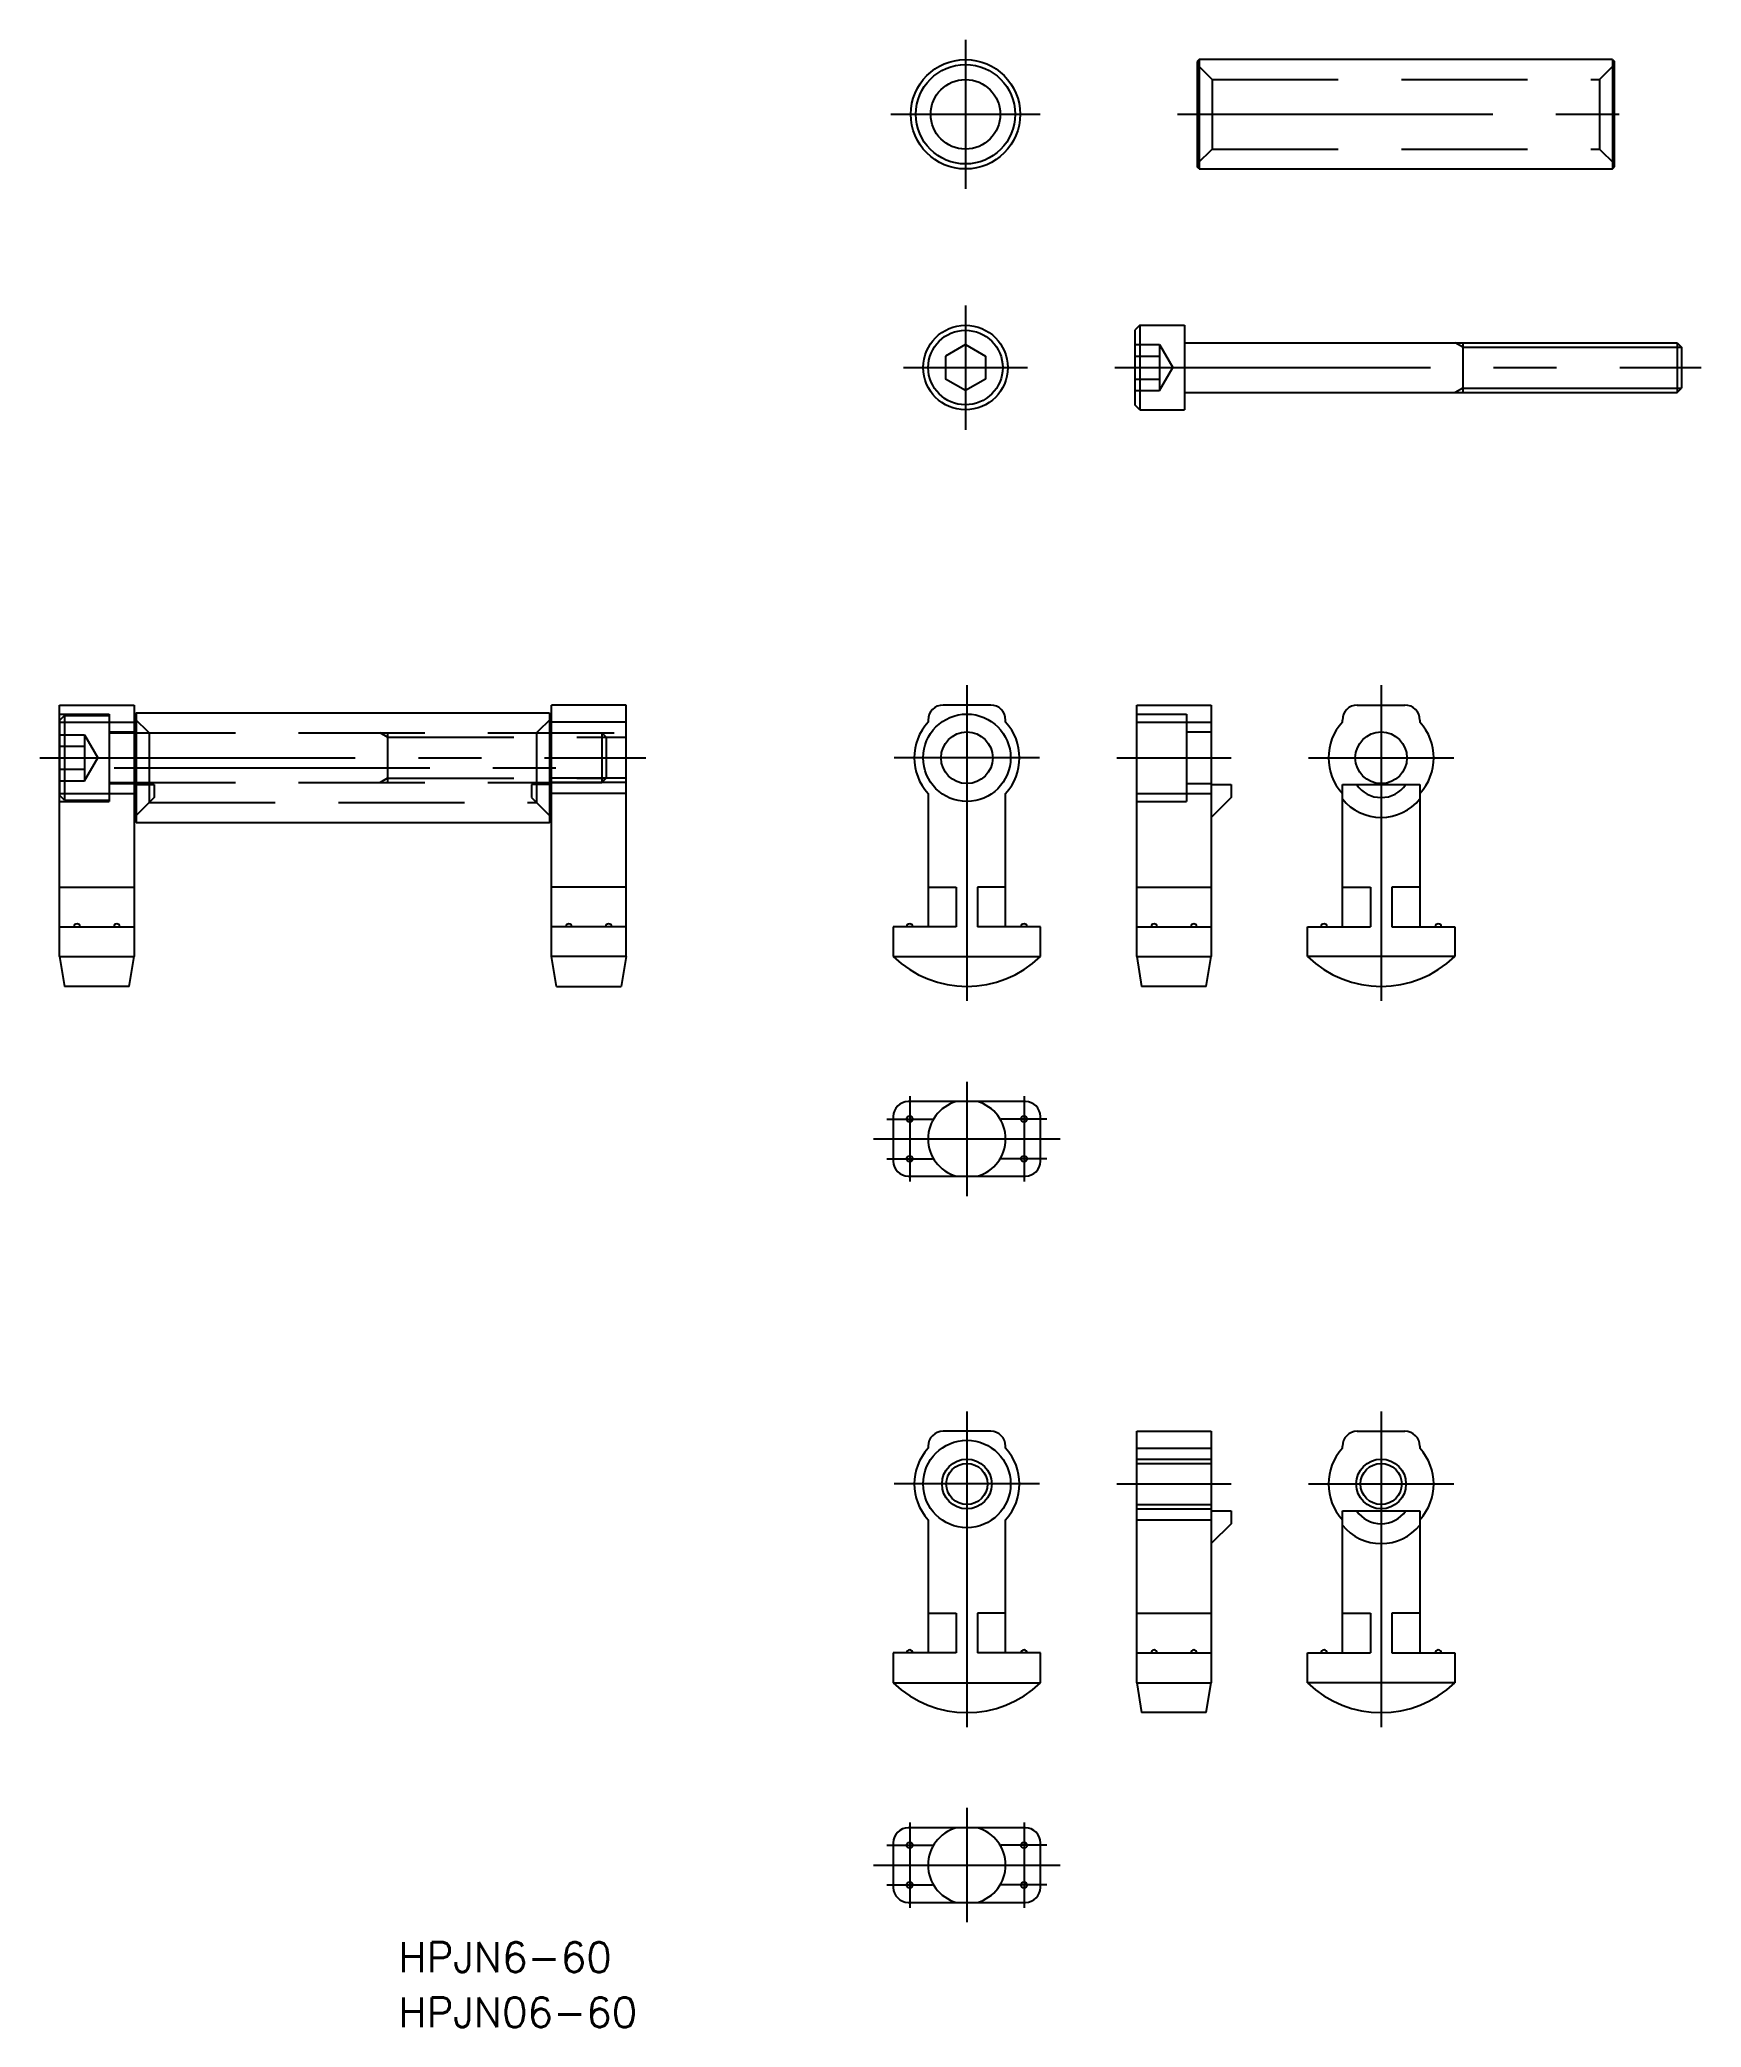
# Model space of a CAD drawing. Extents: x -93 to 74, y -16 to 184.
import ezdxf

# ---------------------------------------------------------------- set-up
doc = ezdxf.new("R2010")
doc.units = 0
doc.linetypes.add('CENTER', pattern=[50.8, 31.75, -6.35, 6.35, -6.35])
doc.linetypes.add('DASHED', pattern=[19.05, 12.7, -6.35])
doc.layers.get('0').update_dxf_attribs({"linetype": 'CONTINUOUS'})
doc.layers.add('CENTER', color=1, linetype='CENTER')
doc.styles.get("Standard").update_dxf_attribs({"font": 'txt.shx', "height": 3, "bigfont": 'bigfont.shx'})

msp = doc.modelspace()

# ---------------------------------------------------------------- linework, layer by layer
at = {"color": 7, "linetype": 'CONTINUOUS'}
for p, q in [((23.38, 181.64), (23.18, 181.44)), ((23.38, 181.64), (23.38, 170.64)), ((64.98, 181.64), (64.98, 170.64)), ((64.98, 181.64), (65.18, 181.44)), ((23.38, 170.64), (23.18, 170.84)), ((64.98, 170.64), (65.18, 170.84)), ((17.4, 154.91), (16.9, 154.41)), ((16.9, 154.41), (16.9, 146.91)), ((17.4, 154.91), (17.4, 146.41)), ((17.4, 154.91), (21.9, 154.91)), ((21.9, 154.91), (21.9, 146.41)), ((-0.14, 152.97), (-2.14, 151.81)), ((-0.14, 152.97), (1.86, 151.81)), ((21.9, 153.16), (71.47, 153.16)), ((49.9, 153.16), (49.9, 148.16)), ((71.47, 153.16), (71.47, 148.16)), ((71.47, 153.16), (71.9, 152.72)), ((71.9, 152.72), (71.9, 148.59)), ((-2.14, 151.81), (-2.14, 149.5)), ((1.86, 151.81), (1.86, 149.5)), ((-0.14, 148.35), (-2.14, 149.5)), ((1.86, 149.5), (-0.14, 148.35)), ((21.9, 148.16), (71.47, 148.16)), ((71.47, 148.16), (71.9, 148.59)), ((17.4, 146.41), (16.9, 146.91)), ((17.4, 146.41), (21.9, 146.41)), ((-91.3, 91.4), (-91.3, 116.7)), ((-91.3, 116.7), (-83.8, 116.7)), ((-83.8, 116.7), (-83.8, 91.4)), ((-34.3, 116.7), (-41.8, 116.7)), ((-34.3, 91.4), (-34.3, 116.7)), ((2.4, 116.7), (-2.4, 116.7)), ((17.09, 91.4), (17.09, 116.7)), ((17.09, 116.7), (24.59, 116.7)), ((24.59, 116.7), (24.59, 91.4)), ((39.29, 116.7), (44.09, 116.7)), ((-91.3, 115.15), (-91.3, 107.65)), ((-91.3, 114.99), (-83.8, 114.99)), ((-83.6, 115.9), (-83.8, 115.7)), ((-83.6, 115.9), (-83.6, 104.9)), ((-42, 115.9), (-42, 104.9)), ((-42, 115.9), (-41.8, 115.7)), ((-34.3, 114.99), (-41.8, 114.99)), ((-3.9, 115.2), (-3.9, 114.99)), ((3.9, 114.99), (3.9, 115.2)), ((17.09, 114.99), (24.59, 114.99)), ((37.79, 114.99), (37.79, 115.2)), ((45.59, 115.2), (45.59, 114.99)), ((24.59, 108.7), (26.59, 108.7)), ((26.59, 108.7), (26.59, 107.4)), ((37.79, 108.7), (45.59, 108.7)), ((37.79, 94.4), (37.79, 108.7)), ((45.59, 108.7), (45.59, 94.4)), ((-91.3, 107.81), (-83.8, 107.81)), ((-34.3, 107.81), (-41.8, 107.81)), ((-3.9, 107.81), (-3.9, 94.4)), ((3.9, 94.4), (3.9, 107.81)), ((17.09, 107.81), (24.59, 107.81)), ((26.59, 107.4), (24.59, 105.4)), ((-83.6, 104.9), (-83.8, 105.1)), ((-42, 104.9), (-41.8, 105.1)), ((-91.3, 98.4), (-83.8, 98.4)), ((-34.3, 98.4), (-41.8, 98.4)), ((-3.9, 98.4), (-1.07, 98.4)), ((-1.07, 98.4), (-1.07, 94.4)), ((3.9, 98.4), (1.07, 98.4)), ((1.07, 98.4), (1.07, 94.4)), ((17.09, 98.4), (24.59, 98.4)), ((37.79, 98.4), (40.62, 98.4)), ((40.62, 98.4), (40.62, 94.4)), ((45.59, 98.4), (42.76, 98.4)), ((42.76, 98.4), (42.76, 94.4)), ((-91.3, 94.4), (-83.8, 94.4)), ((-34.3, 94.4), (-41.8, 94.4)), ((-7.4, 94.4), (-7.4, 91.4)), ((-1.07, 94.4), (-7.4, 94.4)), ((7.4, 94.4), (1.07, 94.4)), ((7.4, 91.4), (7.4, 94.4)), ((17.09, 94.4), (24.59, 94.4)), ((34.29, 94.4), (40.62, 94.4)), ((34.29, 91.4), (34.29, 94.4)), ((42.76, 94.4), (49.09, 94.4)), ((49.09, 94.4), (49.09, 91.4)), ((-91.3, 91.4), (-90.8, 88.4)), ((-91.3, 91.4), (-83.8, 91.4)), ((-84.3, 88.4), (-83.8, 91.4)), ((-41.3, 88.4), (-41.8, 91.4)), ((-34.3, 91.4), (-41.8, 91.4)), ((-34.3, 91.4), (-34.8, 88.4)), ((-7.4, 91.4), (7.4, 91.4)), ((17.09, 91.4), (24.59, 91.4)), ((17.09, 91.4), (17.59, 88.4)), ((24.09, 88.4), (24.59, 91.4)), ((49.09, 91.4), (34.29, 91.4)), ((-84.3, 88.4), (-90.8, 88.4)), ((-41.3, 88.4), (-34.8, 88.4)), ((24.09, 88.4), (17.59, 88.4)), ((5.9, 76.81), (-5.9, 76.81)), ((-7.4, 75.31), (-7.4, 70.81)), ((7.4, 70.81), (7.4, 75.31)), ((-5.9, 69.31), (5.9, 69.31)), ((-3.9, 42.14), (-3.9, 41.93)), ((2.4, 43.64), (-2.4, 43.64)), ((3.9, 41.93), (3.9, 42.14)), ((17.09, 18.34), (17.09, 43.64)), ((17.09, 43.64), (24.59, 43.64)), ((24.59, 43.64), (24.59, 18.34)), ((37.79, 41.93), (37.79, 42.14)), ((39.29, 43.64), (44.09, 43.64)), ((45.59, 42.14), (45.59, 41.93)), ((17.09, 41.93), (24.59, 41.93)), ((-3.9, 34.75), (-3.9, 21.34)), ((3.9, 21.34), (3.9, 34.75)), ((17.09, 34.75), (24.59, 34.75)), ((24.59, 35.64), (26.59, 35.64)), ((26.59, 34.34), (24.59, 32.34)), ((26.59, 35.64), (26.59, 34.34)), ((37.79, 35.64), (45.59, 35.64)), ((37.79, 21.34), (37.79, 35.64)), ((45.59, 35.64), (45.59, 21.34)), ((-3.9, 25.34), (-1.07, 25.34)), ((-1.07, 25.34), (-1.07, 21.34)), ((3.9, 25.34), (1.07, 25.34)), ((1.07, 25.34), (1.07, 21.34)), ((17.09, 25.34), (24.59, 25.34)), ((37.79, 25.34), (40.62, 25.34)), ((40.62, 25.34), (40.62, 21.34)), ((45.59, 25.34), (42.76, 25.34)), ((42.76, 25.34), (42.76, 21.34)), ((-7.4, 21.34), (-7.4, 18.34)), ((-1.07, 21.34), (-7.4, 21.34)), ((7.4, 21.34), (1.07, 21.34)), ((7.4, 18.34), (7.4, 21.34)), ((17.09, 21.34), (24.59, 21.34)), ((34.29, 21.34), (40.62, 21.34)), ((34.29, 18.34), (34.29, 21.34)), ((42.76, 21.34), (49.09, 21.34)), ((49.09, 21.34), (49.09, 18.34)), ((-7.4, 18.34), (7.4, 18.34)), ((17.09, 18.34), (24.59, 18.34)), ((17.09, 18.34), (17.59, 15.34)), ((24.09, 15.34), (24.59, 18.34)), ((49.09, 18.34), (34.29, 18.34)), ((24.09, 15.34), (17.59, 15.34)), ((-7.4, 2.25), (-7.4, -2.25)), ((5.9, 3.75), (-5.9, 3.75)), ((7.4, -2.25), (7.4, 2.25)), ((-5.9, -3.75), (5.9, -3.75))]:
    msp.add_line(p, q, dxfattribs=at)
at = {"color": 3, "linetype": 'DASHED'}
for p, q in [((23.18, 181.14), (24.68, 179.64)), ((65.18, 181.14), (63.68, 179.64)), ((24.68, 179.64), (24.68, 172.64)), ((24.68, 179.64), (63.68, 179.64)), ((63.68, 179.64), (63.68, 172.64)), ((24.68, 172.64), (23.18, 171.14)), ((24.68, 172.64), (63.68, 172.64)), ((63.68, 172.64), (65.18, 171.14)), ((16.9, 152.97), (19.4, 152.97)), ((19.4, 152.97), (19.4, 148.35)), ((19.4, 152.97), (20.74, 150.66)), ((19.74, 152.39), (19.74, 152.39)), ((16.9, 151.81), (19.4, 151.81)), ((19.4, 148.35), (20.74, 150.66)), ((20.07, 151.81), (20.07, 151.81)), ((16.9, 149.5), (19.4, 149.5)), ((16.9, 148.35), (19.4, 148.35)), ((-91.3, 115.8), (-86.3, 115.8)), ((-90.8, 115.65), (-91.3, 115.15)), ((-90.8, 115.65), (-90.8, 107.15)), ((-90.8, 115.65), (-86.3, 115.65)), ((-86.3, 115.8), (-86.3, 107)), ((-86.3, 115.65), (-86.3, 107.15)), ((-86.3, 114), (-83.8, 114)), ((-83.8, 115.4), (-82.3, 113.9)), ((-41.8, 115.4), (-43.3, 113.9)), ((17.09, 115.8), (22.09, 115.8)), ((22.09, 115.8), (22.09, 107)), ((22.09, 114), (24.59, 114)), ((-91.3, 113.71), (-88.8, 113.71)), ((-91.3, 112.56), (-88.8, 112.56)), ((-88.8, 113.71), (-87.47, 111.4)), ((-88.8, 113.71), (-88.8, 109.09)), ((-88.47, 113.14), (-88.47, 113.14)), ((-88.13, 112.56), (-88.13, 112.56)), ((-86.3, 113.9), (-34.3, 113.9)), ((-82.3, 113.9), (-82.3, 106.9)), ((-58.3, 113.47), (-59.05, 113.9)), ((-58.3, 113.9), (-58.3, 108.9)), ((-58.3, 113.47), (-34.3, 113.47)), ((-43.3, 113.9), (-43.3, 106.9)), ((-36.73, 113.9), (-36.73, 108.9)), ((-36.73, 113.9), (-36.3, 113.47)), ((-36.3, 113.47), (-36.3, 109.34)), ((-91.3, 110.25), (-88.8, 110.25)), ((-88.8, 109.09), (-87.47, 111.4)), ((-91.3, 109.09), (-88.8, 109.09)), ((-86.3, 108.9), (-36.73, 108.9)), ((-86.3, 108.8), (-83.8, 108.8)), ((-83.8, 108.7), (-81.8, 108.7)), ((-81.8, 108.7), (-81.8, 107.4)), ((-58.3, 109.34), (-59.05, 108.9)), ((-58.3, 109.34), (-36.3, 109.34)), ((-41.8, 108.7), (-43.8, 108.7)), ((-43.8, 108.7), (-43.8, 107.4)), ((-34.3, 109.34), (-41.8, 109.34)), ((-34.3, 108.9), (-41.8, 108.9)), ((-36.73, 108.9), (-36.3, 109.34)), ((22.09, 108.8), (24.59, 108.8)), ((-90.8, 107.15), (-91.3, 107.65)), ((-91.3, 107), (-86.3, 107)), ((-90.8, 107.15), (-86.3, 107.15)), ((-81.8, 107.4), (-83.8, 105.4)), ((-82.3, 106.9), (-43.3, 106.9)), ((-43.8, 107.4), (-41.8, 105.4)), ((17.09, 107), (22.09, 107)), ((17.09, 40.83), (24.59, 40.83)), ((17.09, 40.4), (24.59, 40.4)), ((17.09, 36.28), (24.59, 36.28)), ((17.09, 35.84), (24.59, 35.84))]:
    msp.add_line(p, q, dxfattribs=at)
at = {"color": 3, "linetype": 'CONTINUOUS'}
for p, q in [((49.9, 152.72), (49.15, 153.16)), ((49.9, 152.72), (71.9, 152.72)), ((49.9, 148.59), (49.15, 148.16)), ((49.9, 148.59), (71.9, 148.59))]:
    msp.add_line(p, q, dxfattribs=at)
at = {"color": 7, "linetype": 'CONTINUOUS'}
for points in [[(23.18, 181.44), (23.18, 170.84)], [(64.98, 181.64), (23.38, 181.64)], [(65.18, 170.84), (65.18, 181.44)], [(23.38, 170.64), (64.98, 170.64)], [(-41.8, 91.4), (-41.8, 116.7)], [(-83.8, 115.7), (-83.8, 105.1)], [(-42, 115.9), (-83.6, 115.9)], [(-83.6, 104.9), (-42, 104.9)]]:
    msp.add_lwpolyline(points, dxfattribs=at)
for centre, radius in [((-0.14, 176.14), 5.5), ((-0.14, 176.14), 5), ((-0.14, 176.14), 3.5), ((-0.14, 150.66), 4.25), ((-0.14, 150.66), 3.75), ((0, 111.4), 4.4), ((0, 111.4), 2.6), ((41.69, 111.4), 2.6), ((-5.75, 75.06), 0.3), ((5.75, 75.06), 0.3), ((-5.75, 71.06), 0.3), ((5.75, 71.06), 0.3), ((0, 38.34), 4.4), ((0, 38.34), 2.07), ((41.69, 38.34), 2.07), ((-5.75, 2), 0.3), ((5.75, 2), 0.3), ((-5.75, -2), 0.3), ((5.75, -2), 0.3)]:
    msp.add_circle(centre, radius, dxfattribs=at)
at = {"color": 3, "linetype": 'CONTINUOUS'}
for centre in [(0, 38.34), (41.69, 38.34)]:
    msp.add_circle(centre, 2.5, dxfattribs=at)
at = {"color": 7, "linetype": 'CONTINUOUS'}
for centre, radius, start, end in [((-2.4, 115.2), 1.5, 90, 180), ((2.4, 115.2), 1.5, 0, 90), ((39.29, 115.2), 1.5, 90, 180), ((44.09, 115.2), 1.5, 0, 90), ((0, 111.4), 5.3, 137.379, 222.621), ((0, 111.4), 5.3, 317.379, 42.621), ((41.69, 111.4), 5.3, 137.379, 222.621), ((41.69, 111.4), 5.3, 317.379, 42.621), ((41.69, 110.4), 3, 214.5181, 325.4819), ((41.69, 110.4), 5, 218.7394, 321.2606), ((-89.55, 94.4), 0.3, 0, 180), ((-85.55, 94.4), 0.3, 0, 180), ((-40.05, 94.4), 0.3, 0, 180), ((-36.05, 94.4), 0.3, 0, 180), ((-5.75, 94.4), 0.3, 0, 180), ((5.75, 94.4), 0.3, 0, 180), ((18.84, 94.4), 0.3, 0, 180), ((22.84, 94.4), 0.3, 0, 180), ((35.94, 94.4), 0.3, 0, 180), ((47.44, 94.4), 0.3, 0, 180), ((0, 99.03), 10.63, 225.8642, 314.1358), ((41.69, 99.03), 10.63, 225.8642, 314.1358), ((-5.9, 75.31), 1.5, 90, 180), ((0, 73.06), 3.9, 105.9424, 254.0576), ((0, 73.06), 3.9, 285.9424, 74.0576), ((5.9, 75.31), 1.5, 0, 90), ((-5.9, 70.81), 1.5, 180, 270), ((5.9, 70.81), 1.5, 270, 0), ((-2.4, 42.14), 1.5, 90, 180), ((2.4, 42.14), 1.5, 0, 90), ((39.29, 42.14), 1.5, 90, 180), ((44.09, 42.14), 1.5, 0, 90), ((0, 38.34), 5.3, 137.379, 222.621), ((0, 38.34), 5.3, 317.379, 42.621), ((41.69, 38.34), 5.3, 137.379, 222.621), ((41.69, 38.34), 5.3, 317.379, 42.621), ((41.69, 37.34), 5, 218.7394, 321.2606), ((41.69, 37.34), 3, 214.5181, 325.4819), ((-5.75, 21.34), 0.3, 0, 180), ((5.75, 21.34), 0.3, 0, 180), ((18.84, 21.34), 0.3, 0, 180), ((22.84, 21.34), 0.3, 0, 180), ((35.94, 21.34), 0.3, 0, 180), ((47.44, 21.34), 0.3, 0, 180), ((0, 25.97), 10.63, 225.8642, 314.1358), ((41.69, 25.97), 10.63, 225.8642, 314.1358), ((-5.9, 2.25), 1.5, 90, 180), ((0, 0), 3.9, 105.9424, 254.0576), ((0, 0), 3.9, 285.9424, 74.0576), ((5.9, 2.25), 1.5, 0, 90), ((-5.9, -2.25), 1.5, 180, 270), ((5.9, -2.25), 1.5, 270, 0)]:
    msp.add_arc(centre, radius, start, end, dxfattribs=at)
at = {"layer": 'CENTER', "color": 1, "linetype": 'CENTER'}
for p, q in [((-0.14, 183.64), (-0.14, 168.64)), ((-7.64, 176.14), (7.36, 176.14)), ((21.18, 176.14), (67.18, 176.14)), ((-0.14, 156.91), (-0.14, 144.41)), ((-6.39, 150.66), (6.11, 150.66)), ((14.9, 150.66), (73.9, 150.66)), ((0, 118.7), (0, 86.4)), ((41.69, 118.7), (41.69, 86.4)), ((-93.3, 111.4), (-32.3, 111.4)), ((-85.8, 110.4), (-39.8, 110.4)), ((7.3, 111.4), (-7.3, 111.4)), ((15.09, 111.4), (26.59, 111.4)), ((34.39, 111.4), (48.99, 111.4)), ((0, 78.81), (0, 67.31)), ((-5.75, 77.36), (-5.75, 68.76)), ((5.75, 77.36), (5.75, 68.76)), ((-8.05, 75.06), (-3.45, 75.06)), ((8.05, 75.06), (3.45, 75.06)), ((-9.4, 73.06), (9.4, 73.06)), ((-8.05, 71.06), (-3.45, 71.06)), ((8.05, 71.06), (3.45, 71.06)), ((0, 45.64), (0, 13.34)), ((41.69, 45.64), (41.69, 13.34)), ((7.3, 38.34), (-7.3, 38.34)), ((15.09, 38.34), (26.59, 38.34)), ((34.39, 38.34), (48.99, 38.34)), ((-5.75, 4.3), (-5.75, -4.3)), ((0, 5.75), (0, -5.75)), ((5.75, 4.3), (5.75, -4.3)), ((-8.05, 2), (-3.45, 2)), ((8.05, 2), (3.45, 2)), ((-9.4, 0), (9.4, 0)), ((-8.05, -2), (-3.45, -2)), ((8.05, -2), (3.45, -2))]:
    msp.add_line(p, q, dxfattribs=at)

# ---------------------------------------------------------------- texts
at = {"color": 7, "linetype": 'CONTINUOUS'}
for s, p in [('HPJN6-60', (-57.2, -10.77)), ('HPJN06-60', (-57.2, -16.31))]:
    msp.add_text(s, height=3, dxfattribs=at).set_placement(p)

doc.saveas('drawing.dxf')
